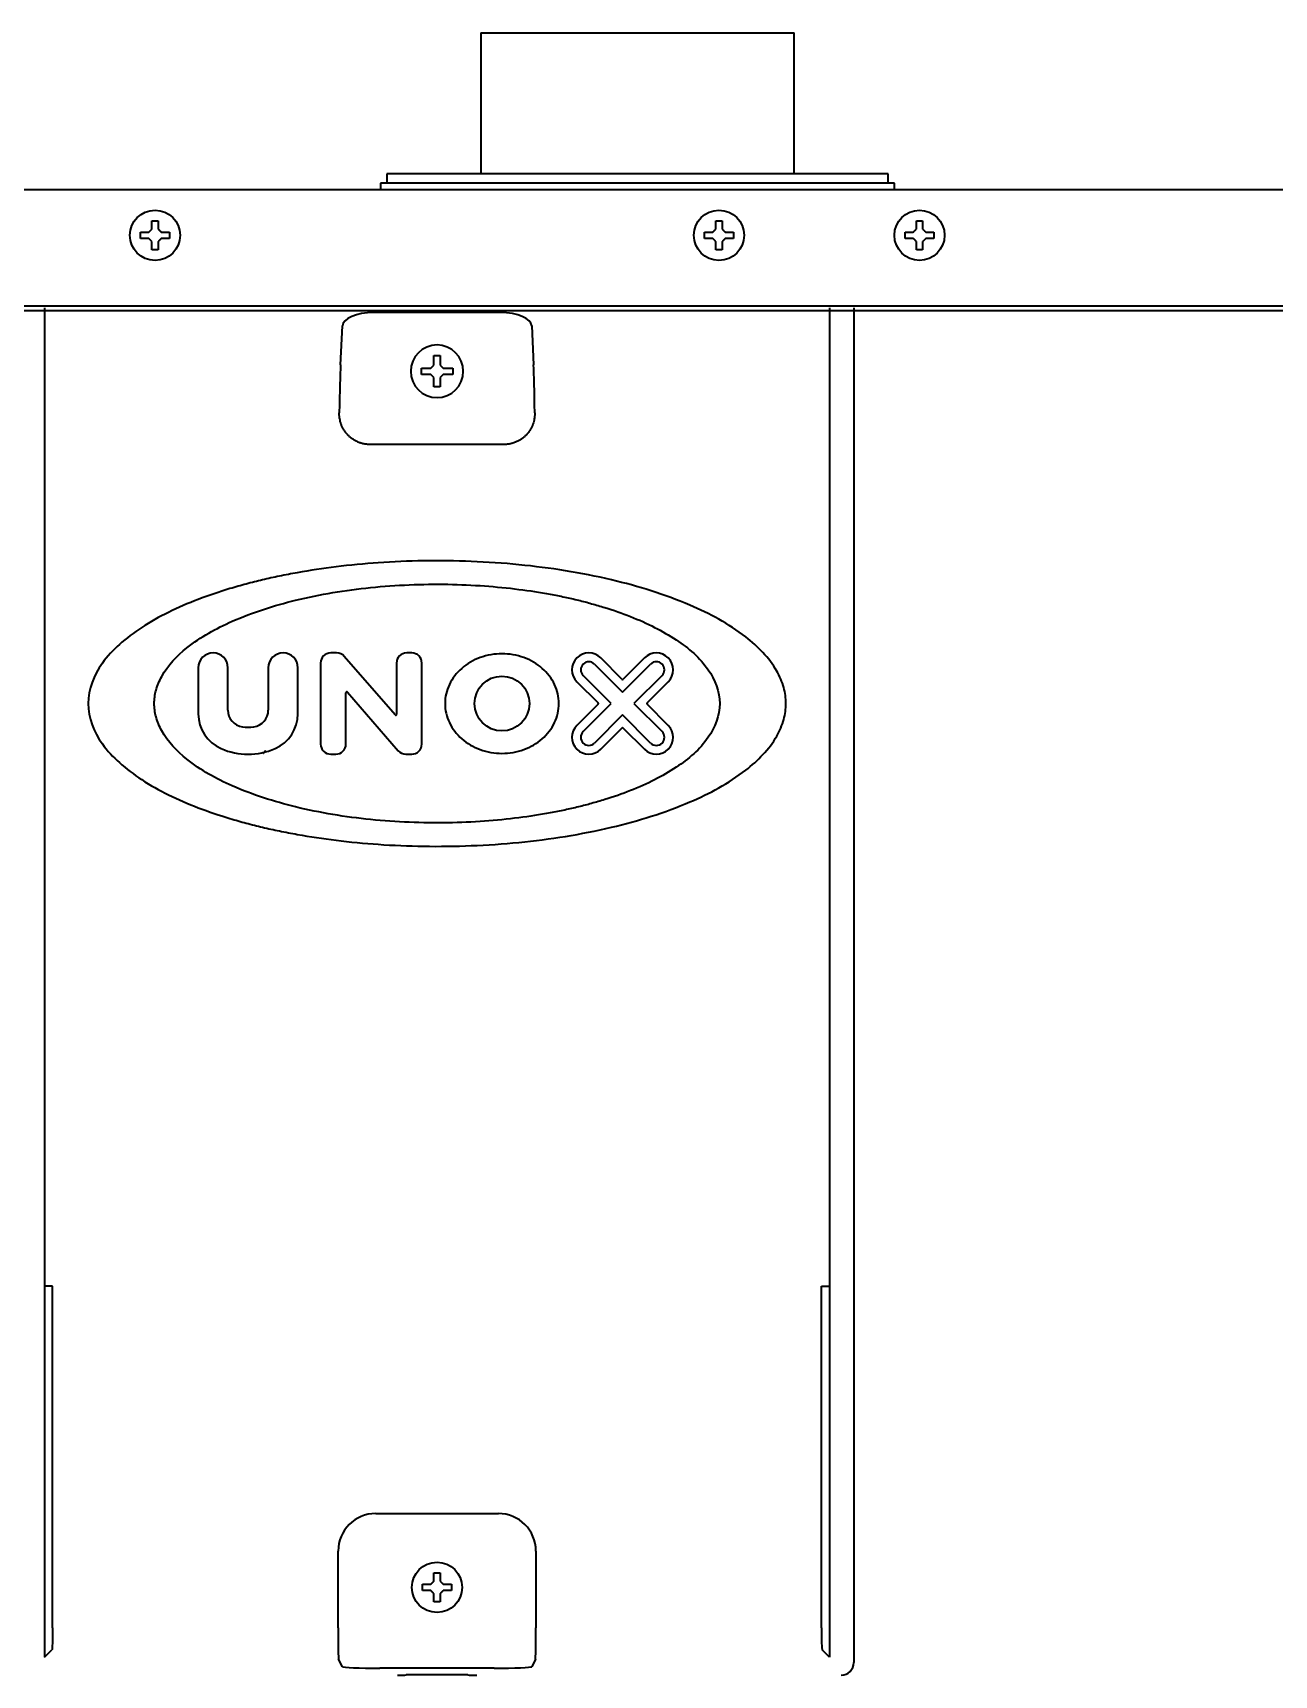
# Model space of a CAD drawing. Extents: x 6327 to 10269, y -393 to 3371.
# Drawn here: x 6648.1 to 6846.2, y 2018.5 to 2280.5 of the extents above; entities that cross this region are included whole.
import ezdxf

# ---------------------------------------------------------------- set-up
doc = ezdxf.new("R2010")
doc.units = 0
doc.header["$LTSCALE"] = 5
doc.layers.add('1', color=7, linetype='CONTINUOUS', true_color=0xffffff)

msp = doc.modelspace()

# ---------------------------------------------------------------- linework, layer by layer
at = {"layer": '1', "color": 7, "linetype": 'Continuous', "lineweight": 35}
for p, q in [((6719.57, 2280.53), (6769.57, 2280.53)), ((6719.57, 2280.53), (6719.57, 2258.02)), ((6769.57, 2258.02), (6769.57, 2280.53)), ((6785.57, 2256.53), (6703.57, 2256.53)), ((6703.57, 2256.53), (6703.57, 2255.53)), ((6784.57, 2258.03), (6704.57, 2258.03)), ((6704.57, 2258.03), (6704.57, 2256.53)), ((6784.57, 2256.53), (6784.57, 2258.03)), ((6785.57, 2255.53), (6785.57, 2256.53)), ((6339.34, 2255.53), (7085.8, 2255.53)), ((6665.27, 2248.23), (6665.27, 2248.73)), ((6665.27, 2247.73), (6665.27, 2248.23)), ((6669.87, 2248.73), (6669.87, 2248.23)), ((6669.87, 2248.23), (6669.87, 2247.73)), ((6755.27, 2248.23), (6755.27, 2248.73)), ((6755.27, 2247.73), (6755.27, 2248.23)), ((6759.87, 2248.73), (6759.87, 2248.23)), ((6759.87, 2248.23), (6759.87, 2247.73)), ((6787.27, 2248.23), (6787.27, 2248.73)), ((6787.27, 2247.73), (6787.27, 2248.23)), ((6791.87, 2248.73), (6791.87, 2248.23)), ((6791.87, 2248.23), (6791.87, 2247.73)), ((6367.95, 2236.97), (7057.19, 2236.97)), ((7057.19, 2236.19), (6367.95, 2236.19)), ((6649.92, 2236.64), (6649.92, 2080.59)), ((6722.68, 2235.91), (6702.47, 2235.91)), ((6775.23, 2236.64), (6775.23, 2080.59)), ((6779.07, 2236.64), (6779.07, 2020.52)), ((6697.17, 2227.57), (6697.47, 2233.77)), ((6727.68, 2233.77), (6727.97, 2227.57)), ((6710.07, 2227.03), (6711.57, 2227.03)), ((6710.07, 2226.53), (6710.07, 2227.03)), ((6711.57, 2227.03), (6712.07, 2227.53)), ((6712.07, 2227.53), (6712.07, 2229.03)), ((6712.07, 2229.03), (6713.07, 2229.03)), ((6713.07, 2229.03), (6713.07, 2227.53)), ((6713.07, 2227.53), (6713.57, 2227.03)), ((6713.57, 2227.03), (6715.07, 2227.03)), ((6715.07, 2227.03), (6715.07, 2226.53)), ((6710.07, 2226.03), (6710.07, 2226.53)), ((6711.57, 2226.03), (6710.07, 2226.03)), ((6712.07, 2225.53), (6711.57, 2226.03)), ((6712.07, 2224.03), (6712.07, 2225.53)), ((6713.57, 2226.03), (6713.07, 2225.53)), ((6713.07, 2225.53), (6713.07, 2224.03)), ((6715.07, 2226.03), (6713.57, 2226.03)), ((6715.07, 2226.53), (6715.07, 2226.03)), ((6713.07, 2224.03), (6712.07, 2224.03)), ((6723.25, 2214.85), (6701.9, 2214.85)), ((6694, 2179.99), (6694, 2167.07)), ((6696.55, 2181.6), (6695.61, 2181.6)), ((6705.88, 2171.72), (6697.77, 2181.05)), ((6706.11, 2179.99), (6706.11, 2171.81)), ((6708.53, 2181.6), (6707.73, 2181.6)), ((6710.15, 2167.07), (6710.15, 2179.99)), ((6742.09, 2177.43), (6738.7, 2180.81)), ((6745.66, 2180.81), (6742.28, 2177.43)), ((6674.48, 2179.25), (6674.48, 2171.9)), ((6679.19, 2172.49), (6679.19, 2179.25)), ((6685.65, 2179.25), (6685.65, 2172.49)), ((6690.36, 2171.9), (6690.36, 2179.25)), ((6740.37, 2173.53), (6735.89, 2178)), ((6737.71, 2179.82), (6742.18, 2175.34)), ((6742.18, 2175.34), (6746.66, 2179.82)), ((6748.48, 2178), (6744, 2173.53)), ((6698.04, 2167.07), (6698.04, 2175.25)), ((6698.27, 2175.34), (6706.38, 2166.01)), ((6734.9, 2177.01), (6738.28, 2173.62)), ((6746.09, 2173.62), (6749.47, 2177.01)), ((6738.28, 2173.43), (6734.9, 2170.05)), ((6735.89, 2169.05), (6740.37, 2173.53)), ((6744, 2173.53), (6748.48, 2169.05)), ((6749.47, 2170.05), (6746.09, 2173.43)), ((6742.18, 2171.71), (6737.71, 2167.23)), ((6738.7, 2166.24), (6742.09, 2169.62)), ((6746.66, 2167.23), (6742.18, 2171.71)), ((6742.28, 2169.62), (6745.66, 2166.24)), ((6695.61, 2165.45), (6696.42, 2165.45)), ((6707.6, 2165.45), (6708.53, 2165.45)), ((6649.92, 2080.59), (6649.92, 2021.37)), ((6651.23, 2080.59), (6649.92, 2080.59)), ((6651.23, 2026.07), (6651.23, 2080.59)), ((6773.91, 2026.07), (6773.91, 2080.59)), ((6773.91, 2080.59), (6775.23, 2080.59)), ((6775.23, 2080.59), (6775.23, 2021.37)), ((6702.79, 2044.31), (6722.36, 2044.31)), ((6696.79, 2026.07), (6696.79, 2038.31)), ((6728.36, 2038.31), (6728.36, 2026.07)), ((6710.27, 2032.53), (6710.27, 2033.03)), ((6710.27, 2032.03), (6710.27, 2032.53)), ((6714.87, 2033.03), (6714.87, 2032.53)), ((6714.87, 2032.53), (6714.87, 2032.03)), ((6649.92, 2021.37), (6651.11, 2022.57)), ((6697.47, 2019.87), (6696.87, 2021.07)), ((6728.27, 2021.07), (6727.68, 2019.87)), ((6775.23, 2021.37), (6774.03, 2022.57)), ((6721.68, 2019.63), (6703.47, 2019.63)), ((6716.07, 2018.6), (6709.07, 2018.6))]:
    msp.add_line(p, q, dxfattribs=at)
for centre, radius in [((6667.57, 2248.23), 4), ((6757.57, 2248.23), 4), ((6789.57, 2248.23), 4), ((6722.94, 2173.53), 4.37), ((6712.57, 2032.53), 4)]:
    msp.add_circle(centre, radius, dxfattribs=at)
for centre, radius, start, end in [((6712.57, 2226.53), 4.2, 0, 180), ((6712.57, 2226.53), 4.2, 180, 0), ((6676.84, 2179.25), 2.36, 0, 180), ((6688.01, 2179.25), 2.36, 0, 180), ((6695.61, 2179.99), 1.62, 90, 180), ((6696.55, 2179.99), 1.62, 41, 90), ((6707.73, 2179.99), 1.62, 90, 180), ((6708.53, 2179.99), 1.62, 0, 90), ((6736.8, 2178.91), 2.69, 45, 225), ((6736.8, 2178.91), 1.29, 45, 225), ((6747.57, 2178.91), 2.69, 315, 135), ((6747.57, 2178.91), 1.29, 315, 135), ((6742.18, 2177.52), 0.135, 225, 315), ((6698.17, 2175.25), 0.135, 41, 180), ((6681.88, 2172.49), 2.69, 180, 262.3377), ((6682.96, 2172.49), 2.69, 277.6623, 0), ((6738.19, 2173.53), 0.135, 315, 45), ((6746.18, 2173.53), 0.135, 135, 225), ((6680.54, 2171.9), 6.06, 180, 246.4218), ((6682.42, 2176.49), 6.73, 262.3377, 277.6623), ((6684.31, 2171.9), 6.06, 293.5782, 0), ((6705.98, 2171.81), 0.135, 221, 0), ((6736.8, 2168.14), 2.69, 135, 315), ((6742.18, 2169.53), 0.135, 45, 135), ((6747.57, 2168.14), 2.69, 225, 45), ((6695.61, 2167.07), 1.62, 180, 270), ((6696.42, 2167.07), 1.62, 270, 0), ((6708.53, 2167.07), 1.62, 270, 0), ((6736.8, 2168.14), 1.29, 135, 315), ((6747.57, 2168.14), 1.29, 225, 45), ((6682.42, 2176.22), 10.77, 246.4218, 293.5782), ((6707.6, 2167.07), 1.62, 221, 270)]:
    msp.add_arc(centre, radius, start, end, dxfattribs=at)
for centre, major_axis, ratio, start_param, end_param in [((6702.47, 2233.73), (5, 0), 0.436764, 1.570796, 3.124139), ((6722.68, 2233.73), (-5, 0), 0.436764, 3.159046, 4.712389), ((6697.35, 2200.32), (0, 29), 0.017455, 0.349066, 0.828488), ((6727.8, 2200.32), (0, 29), 0.017455, -0.828488, -0.349066), ((6702.79, 2038.31), (-4.24, 4.24), 0.999594, -0.785246, 0.785246), ((6722.36, 2038.31), (4.24, 4.24), 0.999594, 5.497939, 7.068431), ((6696.87, 2026.07), (0, 5), 0.017455, 1.570796, 3.106686), ((6728.27, 2026.07), (0, 5), 0.017455, 3.176499, 4.712389), ((6774.04, 2026.07), (0, 3.5), 0.034921, 1.570796, 3.106686), ((6777.07, 2020.53), (-1.42, 1.42), 0.998783, 2.356803, 3.926382), ((6703.47, 2019.88), (-6, 0), 0.040741, 0.017453, 1.570796), ((6706.24, 2018.58), (1.5, 0), 0.034921, 4.712389, 5.943348), ((6709.07, 2018.54), (1.5, 0), 0.034921, 1.570796, 2.801756), ((6716.07, 2018.54), (-1.5, 0), 0.034921, 3.48143, 4.712389), ((6718.9, 2018.58), (-1.5, 0), 0.034921, 0.339837, 1.570796), ((6721.68, 2019.88), (6, 0), 0.040741, 4.712389, 6.265732)]:
    msp.add_ellipse(centre, major_axis=major_axis, ratio=ratio, start_param=start_param, end_param=end_param, dxfattribs=at)
at = {"layer": '1', "color": 7, "linetype": 'Continuous', "lineweight": 35, "extrusion": (0, 0, -1)}
msp.add_ellipse((6651.11, 2026.07), major_axis=(0, 3.5), ratio=0.034921, start_param=1.570796, end_param=3.106686, dxfattribs=at)
at = {"layer": '1', "color": 7, "linetype": 'Continuous', "lineweight": 35}
for points, knots in [([(6665.27, 2248.73), (6665.48, 2248.73), (6665.69, 2248.73), (6666.01, 2248.73), (6666.12, 2248.73), (6666.34, 2248.73), (6666.46, 2248.73), (6666.57, 2248.73)], [0, 0, 0, 0, 0.5, 0.5, 0.75, 0.75, 1, 1, 1, 1]), ([(6668.07, 2250.53), (6668.07, 2250.32), (6668.07, 2250.11), (6668.07, 2249.79), (6668.07, 2249.68), (6668.07, 2249.45), (6668.07, 2249.34), (6668.07, 2249.23)], [0, 0, 0, 0, 0.5, 0.5, 0.75, 0.75, 1, 1, 1, 1]), ([(6755.27, 2248.73), (6755.48, 2248.73), (6755.69, 2248.73), (6756.01, 2248.73), (6756.12, 2248.73), (6756.34, 2248.73), (6756.46, 2248.73), (6756.57, 2248.73)], [0, 0, 0, 0, 0.5, 0.5, 0.75, 0.75, 1, 1, 1, 1]), ([(6758.07, 2250.53), (6758.07, 2250.32), (6758.07, 2250.11), (6758.07, 2249.79), (6758.07, 2249.68), (6758.07, 2249.45), (6758.07, 2249.34), (6758.07, 2249.23)], [0, 0, 0, 0, 0.5, 0.5, 0.75, 0.75, 1, 1, 1, 1]), ([(6787.27, 2248.73), (6787.48, 2248.73), (6787.69, 2248.73), (6788.01, 2248.73), (6788.12, 2248.73), (6788.34, 2248.73), (6788.46, 2248.73), (6788.57, 2248.73)], [0, 0, 0, 0, 0.5, 0.5, 0.75, 0.75, 1, 1, 1, 1]), ([(6790.07, 2250.53), (6790.07, 2250.32), (6790.07, 2250.11), (6790.07, 2249.79), (6790.07, 2249.68), (6790.07, 2249.45), (6790.07, 2249.34), (6790.07, 2249.23)], [0, 0, 0, 0, 0.5, 0.5, 0.75, 0.75, 1, 1, 1, 1]), ([(6667.07, 2245.93), (6667.07, 2246.13), (6667.07, 2246.34), (6667.07, 2246.66), (6667.07, 2246.77), (6667.07, 2247), (6667.07, 2247.11), (6667.07, 2247.23)], [0, 0, 0, 0, 0.5, 0.5, 0.75, 0.75, 1, 1, 1, 1]), ([(6669.87, 2247.73), (6669.67, 2247.73), (6669.46, 2247.73), (6669.14, 2247.73), (6669.03, 2247.73), (6668.8, 2247.73), (6668.69, 2247.73), (6668.57, 2247.73)], [0, 0, 0, 0, 0.5, 0.5, 0.75, 0.75, 1, 1, 1, 1]), ([(6757.07, 2245.93), (6757.07, 2246.13), (6757.07, 2246.34), (6757.07, 2246.66), (6757.07, 2246.77), (6757.07, 2247), (6757.07, 2247.11), (6757.07, 2247.23)], [0, 0, 0, 0, 0.5, 0.5, 0.75, 0.75, 1, 1, 1, 1]), ([(6759.87, 2247.73), (6759.67, 2247.73), (6759.46, 2247.73), (6759.14, 2247.73), (6759.03, 2247.73), (6758.8, 2247.73), (6758.69, 2247.73), (6758.57, 2247.73)], [0, 0, 0, 0, 0.5, 0.5, 0.75, 0.75, 1, 1, 1, 1]), ([(6789.07, 2245.93), (6789.07, 2246.13), (6789.07, 2246.34), (6789.07, 2246.66), (6789.07, 2246.77), (6789.07, 2247), (6789.07, 2247.11), (6789.07, 2247.23)], [0, 0, 0, 0, 0.5, 0.5, 0.75, 0.75, 1, 1, 1, 1]), ([(6791.87, 2247.73), (6791.67, 2247.73), (6791.46, 2247.73), (6791.14, 2247.73), (6791.03, 2247.73), (6790.8, 2247.73), (6790.69, 2247.73), (6790.57, 2247.73)], [0, 0, 0, 0, 0.5, 0.5, 0.75, 0.75, 1, 1, 1, 1]), ([(6701.9, 2214.85), (6701.85, 2214.85), (6701.8, 2214.85), (6701.7, 2214.85), (6701.56, 2214.86), (6701.41, 2214.87), (6701.13, 2214.91), (6700.94, 2214.94), (6700.66, 2215.01), (6700.57, 2215.03), (6700.43, 2215.07), (6700.39, 2215.09), (6700.3, 2215.12), (6700.25, 2215.13), (6700.03, 2215.21), (6699.86, 2215.29), (6699.53, 2215.45), (6699.37, 2215.54), (6699.18, 2215.67), (6699.14, 2215.69), (6699.07, 2215.75), (6698.96, 2215.82), (6698.85, 2215.9), (6698.65, 2216.07), (6698.52, 2216.19), (6698.29, 2216.43), (6698.17, 2216.55), (6698.04, 2216.71), (6698.02, 2216.75), (6697.97, 2216.81), (6697.94, 2216.85), (6697.87, 2216.94), (6697.83, 2217.01), (6697.7, 2217.21), (6697.62, 2217.35), (6697.47, 2217.62), (6697.41, 2217.76), (6697.32, 2217.96), (6697.3, 2218.03), (6697.26, 2218.14), (6697.25, 2218.17), (6697.22, 2218.24), (6697.21, 2218.28), (6697.16, 2218.45), (6697.12, 2218.59), (6697.06, 2218.86), (6697.04, 2219), (6696.98, 2219.4), (6696.97, 2219.66), (6696.97, 2219.93)], [0, 0, 0, 0, 0.015625, 0.015625, 0.03125, 0.0625, 0.0625, 0.125, 0.125, 0.15625, 0.15625, 0.171875, 0.171875, 0.1875, 0.1875, 0.25, 0.25, 0.3125, 0.3125, 0.328125, 0.328125, 0.34375, 0.375, 0.375, 0.4375, 0.4375, 0.5, 0.5, 0.515625, 0.515625, 0.53125, 0.53125, 0.5625, 0.5625, 0.625, 0.625, 0.6875, 0.6875, 0.71875, 0.71875, 0.734375, 0.734375, 0.75, 0.75, 0.8125, 0.8125, 0.875, 0.875, 1, 1, 1, 1]), ([(6728.17, 2219.93), (6728.17, 2219.86), (6728.17, 2219.79), (6728.17, 2219.66), (6728.17, 2219.6), (6728.16, 2219.4), (6728.14, 2219.26), (6728.11, 2219), (6728.08, 2218.86), (6728.02, 2218.59), (6727.99, 2218.45), (6727.92, 2218.24), (6727.9, 2218.17), (6727.86, 2218.07), (6727.85, 2218.04), (6727.82, 2217.97), (6727.81, 2217.93), (6727.74, 2217.76), (6727.67, 2217.62), (6727.53, 2217.35), (6727.45, 2217.21), (6727.28, 2216.95), (6727.18, 2216.81), (6727.05, 2216.65), (6727.03, 2216.62), (6726.97, 2216.56), (6726.94, 2216.52), (6726.86, 2216.43), (6726.8, 2216.37), (6726.62, 2216.19), (6726.49, 2216.07), (6726.22, 2215.85), (6726.08, 2215.74), (6725.91, 2215.63), (6725.89, 2215.62), (6725.85, 2215.6), (6725.83, 2215.58), (6725.77, 2215.55), (6725.65, 2215.48), (6725.53, 2215.41), (6725.29, 2215.29), (6725.12, 2215.22), (6724.77, 2215.09), (6724.58, 2215.03), (6724.35, 2214.98), (6724.3, 2214.96), (6724.21, 2214.95), (6724.07, 2214.92), (6723.92, 2214.9), (6723.64, 2214.86), (6723.44, 2214.85), (6723.25, 2214.85)], [0, 0, 0, 0, 0.03125, 0.03125, 0.0625, 0.0625, 0.125, 0.125, 0.1875, 0.1875, 0.25, 0.25, 0.28125, 0.28125, 0.296875, 0.296875, 0.3125, 0.3125, 0.375, 0.375, 0.4375, 0.4375, 0.5, 0.5, 0.515625, 0.515625, 0.53125, 0.53125, 0.5625, 0.5625, 0.625, 0.625, 0.6875, 0.6875, 0.695313, 0.695313, 0.703125, 0.703125, 0.71875, 0.75, 0.75, 0.8125, 0.8125, 0.875, 0.875, 0.890625, 0.890625, 0.90625, 0.9375, 0.9375, 1, 1, 1, 1]), ([(6768.26, 2173.53), (6768.26, 2174.38), (6768, 2176.2), (6766.28, 2180.16), (6761.29, 2185.11), (6752.17, 2189.94), (6739.89, 2193.72), (6725.59, 2195.97), (6713.09, 2196.47), (6703.35, 2196.06), (6696.62, 2195.41), (6691.37, 2194.62), (6687.47, 2193.87), (6684.75, 2193.27), (6682.12, 2192.61), (6678.68, 2191.64), (6674.5, 2190.23), (6669.77, 2188.19), (6665.51, 2185.83), (6661.91, 2183.14), (6658.38, 2179.43), (6656.89, 2175.81), (6656.89, 2173.53)], [0, 0, 0, 0, 0.019941, 0.042354, 0.099604, 0.179479, 0.281703, 0.398223, 0.516716, 0.573001, 0.625808, 0.674436, 0.697057, 0.718516, 0.739445, 0.760411, 0.802011, 0.842362, 0.880468, 0.915456, 0.946829, 1, 1, 1, 1]), ([(6667.45, 2173.53), (6667.45, 2174.24), (6667.66, 2175.76), (6669.05, 2179.05), (6673.07, 2183.19), (6680.47, 2187.24), (6690.43, 2190.4), (6702.02, 2192.28), (6712.15, 2192.7), (6720.05, 2192.35), (6725.5, 2191.81), (6729.76, 2191.16), (6732.92, 2190.53), (6735.12, 2190.03), (6737.25, 2189.47), (6740.04, 2188.66), (6743.43, 2187.48), (6747.27, 2185.78), (6751.65, 2183.25), (6756.01, 2179.63), (6757.7, 2175.42), (6757.7, 2173.53)], [0, 0, 0, 0, 0.020426, 0.043294, 0.101168, 0.181166, 0.283064, 0.398962, 0.516733, 0.572675, 0.625172, 0.673535, 0.696042, 0.717401, 0.73824, 0.759127, 0.800607, 0.840911, 0.879072, 0.945685, 1, 1, 1, 1]), ([(6732.02, 2173.53), (6732.02, 2174.57), (6731.52, 2176.71), (6729.46, 2179.35), (6726.45, 2181.07), (6722.94, 2181.67), (6719.43, 2181.07), (6716.41, 2179.35), (6714.35, 2176.71), (6713.85, 2174.57), (6713.85, 2173.53)], [0, 0, 0, 0, 0.117152, 0.239047, 0.367351, 0.5, 0.632649, 0.760953, 0.882848, 1, 1, 1, 1]), ([(6656.89, 2173.53), (6656.89, 2171.25), (6658.38, 2167.62), (6661.91, 2163.92), (6665.51, 2161.22), (6669.77, 2158.86), (6674.5, 2156.83), (6678.68, 2155.42), (6682.12, 2154.44), (6684.75, 2153.78), (6687.47, 2153.18), (6691.37, 2152.43), (6696.62, 2151.64), (6703.35, 2151), (6713.09, 2150.59), (6725.59, 2151.08), (6739.89, 2153.33), (6752.17, 2157.11), (6761.29, 2161.94), (6766.28, 2166.9), (6768, 2170.85), (6768.26, 2172.67), (6768.26, 2173.53)], [0, 0, 0, 0, 0.053171, 0.084544, 0.119532, 0.157638, 0.197989, 0.239589, 0.260555, 0.281484, 0.302943, 0.325564, 0.374192, 0.426999, 0.483284, 0.601777, 0.718297, 0.820521, 0.900396, 0.957646, 0.980059, 1, 1, 1, 1]), ([(6757.7, 2173.53), (6757.7, 2171.63), (6756.01, 2167.42), (6751.65, 2163.8), (6747.27, 2161.27), (6743.43, 2159.57), (6740.04, 2158.39), (6737.25, 2157.58), (6735.12, 2157.03), (6732.92, 2156.52), (6729.76, 2155.9), (6725.5, 2155.24), (6720.05, 2154.7), (6712.15, 2154.36), (6702.02, 2154.77), (6690.43, 2156.65), (6680.47, 2159.81), (6673.07, 2163.86), (6669.05, 2168.01), (6667.66, 2171.3), (6667.45, 2172.81), (6667.45, 2173.53)], [0, 0, 0, 0, 0.054315, 0.120928, 0.159089, 0.199393, 0.240873, 0.26176, 0.282599, 0.303958, 0.326465, 0.374828, 0.427325, 0.483267, 0.601038, 0.716936, 0.818834, 0.898832, 0.956706, 0.979574, 1, 1, 1, 1]), ([(6713.85, 2173.53), (6713.85, 2172.49), (6714.35, 2170.34), (6716.41, 2167.71), (6719.43, 2165.98), (6722.94, 2165.38), (6726.45, 2165.98), (6729.46, 2167.71), (6731.52, 2170.34), (6732.02, 2172.49), (6732.02, 2173.53)], [0, 0, 0, 0, 0.117152, 0.239047, 0.367351, 0.5, 0.632649, 0.760953, 0.882848, 1, 1, 1, 1]), ([(6684.89, 2165.6), (6684.9, 2165.6), (6684.9, 2165.61), (6684.91, 2165.63), (6684.93, 2165.64), (6684.94, 2165.66), (6684.95, 2165.68), (6684.96, 2165.69), (6684.98, 2165.71), (6684.99, 2165.73), (6685.01, 2165.75), (6685.02, 2165.77), (6685.04, 2165.79), (6685.05, 2165.8), (6685.07, 2165.82), (6685.08, 2165.85), (6685.1, 2165.87), (6685.12, 2165.89), (6685.13, 2165.91), (6685.15, 2165.93), (6685.17, 2165.96), (6685.19, 2165.98), (6685.2, 2166), (6685.21, 2166.01), (6685.21, 2166.01)], [0, 0, 0, 0, 0.039034, 0.0789, 0.119602, 0.161139, 0.203514, 0.246728, 0.290781, 0.335676, 0.381414, 0.427994, 0.475419, 0.52369, 0.572806, 0.622769, 0.67358, 0.72524, 0.777749, 0.831107, 0.885317, 0.940377, 0.99629, 1, 1, 1, 1]), ([(6713.07, 2034.83), (6713.07, 2034.62), (6713.07, 2034.41), (6713.07, 2034.09), (6713.07, 2033.98), (6713.07, 2033.75), (6713.07, 2033.64), (6713.07, 2033.53)], [0, 0, 0, 0, 0.5, 0.5, 0.75, 0.75, 1, 1, 1, 1]), ([(6710.27, 2033.03), (6710.48, 2033.03), (6710.69, 2033.03), (6711.01, 2033.03), (6711.12, 2033.03), (6711.34, 2033.03), (6711.46, 2033.03), (6711.57, 2033.03)], [0, 0, 0, 0, 0.5, 0.5, 0.75, 0.75, 1, 1, 1, 1]), ([(6712.07, 2030.23), (6712.07, 2030.43), (6712.07, 2030.64), (6712.07, 2030.96), (6712.07, 2031.07), (6712.07, 2031.3), (6712.07, 2031.41), (6712.07, 2031.53)], [0, 0, 0, 0, 0.5, 0.5, 0.75, 0.75, 1, 1, 1, 1]), ([(6714.87, 2032.03), (6714.67, 2032.03), (6714.46, 2032.03), (6714.14, 2032.03), (6714.03, 2032.03), (6713.8, 2032.03), (6713.69, 2032.03), (6713.57, 2032.03)], [0, 0, 0, 0, 0.5, 0.5, 0.75, 0.75, 1, 1, 1, 1])]:
    msp.add_open_spline(points, degree=3, knots=knots, dxfattribs=at)
for points in [[(6666.57, 2248.73), (6666.6, 2248.75), (6666.64, 2248.8), (6666.72, 2248.87), (6666.79, 2248.94), (6666.86, 2249.01), (6666.93, 2249.08), (6667, 2249.15), (6667.05, 2249.2), (6667.07, 2249.23)], [(6667.07, 2249.23), (6667.07, 2249.28), (6667.07, 2249.39), (6667.07, 2249.55), (6667.07, 2249.71), (6667.07, 2249.86), (6667.07, 2250.02), (6667.07, 2250.17), (6667.07, 2250.34), (6667.07, 2250.46), (6667.07, 2250.53)], [(6667.07, 2250.53), (6667.24, 2250.53), (6667.57, 2250.53), (6667.91, 2250.53), (6668.07, 2250.53)], [(6668.07, 2249.23), (6668.1, 2249.2), (6668.15, 2249.15), (6668.22, 2249.08), (6668.3, 2249), (6668.37, 2248.93), (6668.43, 2248.86), (6668.5, 2248.8), (6668.55, 2248.75), (6668.57, 2248.73)], [(6668.57, 2248.73), (6668.63, 2248.73), (6668.74, 2248.73), (6668.9, 2248.73), (6669.06, 2248.73), (6669.21, 2248.73), (6669.36, 2248.73), (6669.52, 2248.73), (6669.69, 2248.73), (6669.81, 2248.73), (6669.87, 2248.73)], [(6756.57, 2248.73), (6756.6, 2248.75), (6756.64, 2248.8), (6756.72, 2248.87), (6756.79, 2248.94), (6756.86, 2249.01), (6756.93, 2249.08), (6757, 2249.15), (6757.05, 2249.2), (6757.07, 2249.23)], [(6757.07, 2249.23), (6757.07, 2249.28), (6757.07, 2249.39), (6757.07, 2249.55), (6757.07, 2249.71), (6757.07, 2249.86), (6757.07, 2250.02), (6757.07, 2250.17), (6757.07, 2250.34), (6757.07, 2250.46), (6757.07, 2250.53)], [(6757.07, 2250.53), (6757.24, 2250.53), (6757.57, 2250.53), (6757.91, 2250.53), (6758.07, 2250.53)], [(6758.07, 2249.23), (6758.1, 2249.2), (6758.15, 2249.15), (6758.22, 2249.08), (6758.3, 2249), (6758.37, 2248.93), (6758.43, 2248.86), (6758.5, 2248.8), (6758.55, 2248.75), (6758.57, 2248.73)], [(6758.57, 2248.73), (6758.63, 2248.73), (6758.74, 2248.73), (6758.9, 2248.73), (6759.06, 2248.73), (6759.21, 2248.73), (6759.36, 2248.73), (6759.52, 2248.73), (6759.69, 2248.73), (6759.81, 2248.73), (6759.87, 2248.73)], [(6788.57, 2248.73), (6788.6, 2248.75), (6788.64, 2248.8), (6788.72, 2248.87), (6788.79, 2248.94), (6788.86, 2249.01), (6788.93, 2249.08), (6789, 2249.15), (6789.05, 2249.2), (6789.07, 2249.23)], [(6789.07, 2249.23), (6789.07, 2249.28), (6789.07, 2249.39), (6789.07, 2249.55), (6789.07, 2249.71), (6789.07, 2249.86), (6789.07, 2250.02), (6789.07, 2250.17), (6789.07, 2250.34), (6789.07, 2250.46), (6789.07, 2250.53)], [(6789.07, 2250.53), (6789.24, 2250.53), (6789.57, 2250.53), (6789.91, 2250.53), (6790.07, 2250.53)], [(6790.07, 2249.23), (6790.1, 2249.2), (6790.15, 2249.15), (6790.22, 2249.08), (6790.3, 2249), (6790.37, 2248.93), (6790.43, 2248.86), (6790.5, 2248.8), (6790.55, 2248.75), (6790.57, 2248.73)], [(6790.57, 2248.73), (6790.63, 2248.73), (6790.74, 2248.73), (6790.9, 2248.73), (6791.06, 2248.73), (6791.21, 2248.73), (6791.36, 2248.73), (6791.52, 2248.73), (6791.69, 2248.73), (6791.81, 2248.73), (6791.87, 2248.73)], [(6666.57, 2247.73), (6666.52, 2247.73), (6666.41, 2247.73), (6666.25, 2247.73), (6666.09, 2247.73), (6665.93, 2247.73), (6665.78, 2247.73), (6665.63, 2247.73), (6665.46, 2247.73), (6665.34, 2247.73), (6665.27, 2247.73)], [(6667.07, 2247.23), (6667.05, 2247.25), (6667, 2247.3), (6666.92, 2247.38), (6666.85, 2247.45), (6666.78, 2247.52), (6666.71, 2247.59), (6666.64, 2247.66), (6666.6, 2247.7), (6666.57, 2247.73)], [(6668.07, 2245.93), (6667.91, 2245.93), (6667.57, 2245.93), (6667.24, 2245.93), (6667.07, 2245.93)], [(6668.57, 2247.73), (6668.55, 2247.7), (6668.5, 2247.65), (6668.43, 2247.58), (6668.36, 2247.51), (6668.29, 2247.44), (6668.22, 2247.37), (6668.14, 2247.3), (6668.1, 2247.25), (6668.07, 2247.23)], [(6668.07, 2247.23), (6668.07, 2247.17), (6668.07, 2247.06), (6668.07, 2246.9), (6668.07, 2246.74), (6668.07, 2246.59), (6668.07, 2246.44), (6668.07, 2246.28), (6668.07, 2246.11), (6668.07, 2245.99), (6668.07, 2245.93)], [(6756.57, 2247.73), (6756.52, 2247.73), (6756.41, 2247.73), (6756.25, 2247.73), (6756.09, 2247.73), (6755.93, 2247.73), (6755.78, 2247.73), (6755.63, 2247.73), (6755.46, 2247.73), (6755.34, 2247.73), (6755.27, 2247.73)], [(6757.07, 2247.23), (6757.05, 2247.25), (6757, 2247.3), (6756.92, 2247.38), (6756.85, 2247.45), (6756.78, 2247.52), (6756.71, 2247.59), (6756.64, 2247.66), (6756.6, 2247.7), (6756.57, 2247.73)], [(6758.07, 2245.93), (6757.91, 2245.93), (6757.57, 2245.93), (6757.24, 2245.93), (6757.07, 2245.93)], [(6758.57, 2247.73), (6758.55, 2247.7), (6758.5, 2247.65), (6758.43, 2247.58), (6758.36, 2247.51), (6758.29, 2247.44), (6758.22, 2247.37), (6758.14, 2247.3), (6758.1, 2247.25), (6758.07, 2247.23)], [(6758.07, 2247.23), (6758.07, 2247.17), (6758.07, 2247.06), (6758.07, 2246.9), (6758.07, 2246.74), (6758.07, 2246.59), (6758.07, 2246.44), (6758.07, 2246.28), (6758.07, 2246.11), (6758.07, 2245.99), (6758.07, 2245.93)], [(6788.57, 2247.73), (6788.52, 2247.73), (6788.41, 2247.73), (6788.25, 2247.73), (6788.09, 2247.73), (6787.93, 2247.73), (6787.78, 2247.73), (6787.63, 2247.73), (6787.46, 2247.73), (6787.34, 2247.73), (6787.27, 2247.73)], [(6789.07, 2247.23), (6789.05, 2247.25), (6789, 2247.3), (6788.92, 2247.38), (6788.85, 2247.45), (6788.78, 2247.52), (6788.71, 2247.59), (6788.64, 2247.66), (6788.6, 2247.7), (6788.57, 2247.73)], [(6790.07, 2245.93), (6789.91, 2245.93), (6789.57, 2245.93), (6789.24, 2245.93), (6789.07, 2245.93)], [(6790.57, 2247.73), (6790.55, 2247.7), (6790.5, 2247.65), (6790.43, 2247.58), (6790.36, 2247.51), (6790.29, 2247.44), (6790.22, 2247.37), (6790.14, 2247.3), (6790.1, 2247.25), (6790.07, 2247.23)], [(6790.07, 2247.23), (6790.07, 2247.17), (6790.07, 2247.06), (6790.07, 2246.9), (6790.07, 2246.74), (6790.07, 2246.59), (6790.07, 2246.44), (6790.07, 2246.28), (6790.07, 2246.11), (6790.07, 2245.99), (6790.07, 2245.93)], [(6711.57, 2033.03), (6711.6, 2033.05), (6711.64, 2033.1), (6711.72, 2033.17), (6711.79, 2033.24), (6711.86, 2033.31), (6711.93, 2033.38), (6712, 2033.45), (6712.05, 2033.5), (6712.07, 2033.53)], [(6712.07, 2033.53), (6712.07, 2033.58), (6712.07, 2033.69), (6712.07, 2033.85), (6712.07, 2034.01), (6712.07, 2034.16), (6712.07, 2034.32), (6712.07, 2034.47), (6712.07, 2034.64), (6712.07, 2034.76), (6712.07, 2034.83)], [(6712.07, 2034.83), (6712.24, 2034.83), (6712.57, 2034.83), (6712.91, 2034.83), (6713.07, 2034.83)], [(6713.07, 2033.53), (6713.1, 2033.5), (6713.15, 2033.45), (6713.22, 2033.38), (6713.3, 2033.3), (6713.37, 2033.23), (6713.43, 2033.16), (6713.5, 2033.1), (6713.55, 2033.05), (6713.57, 2033.03)], [(6711.57, 2032.03), (6711.52, 2032.03), (6711.41, 2032.03), (6711.25, 2032.03), (6711.09, 2032.03), (6710.93, 2032.03), (6710.78, 2032.03), (6710.63, 2032.03), (6710.46, 2032.03), (6710.34, 2032.03), (6710.27, 2032.03)], [(6712.07, 2031.53), (6712.05, 2031.55), (6712, 2031.6), (6711.92, 2031.68), (6711.85, 2031.75), (6711.78, 2031.82), (6711.71, 2031.89), (6711.64, 2031.96), (6711.6, 2032), (6711.57, 2032.03)], [(6713.57, 2032.03), (6713.55, 2032), (6713.5, 2031.95), (6713.43, 2031.88), (6713.36, 2031.81), (6713.29, 2031.74), (6713.22, 2031.67), (6713.14, 2031.6), (6713.1, 2031.55), (6713.07, 2031.53)], [(6713.07, 2031.53), (6713.07, 2031.47), (6713.07, 2031.36), (6713.07, 2031.2), (6713.07, 2031.04), (6713.07, 2030.89), (6713.07, 2030.74), (6713.07, 2030.58), (6713.07, 2030.41), (6713.07, 2030.29), (6713.07, 2030.23)], [(6713.57, 2033.03), (6713.63, 2033.03), (6713.74, 2033.03), (6713.9, 2033.03), (6714.06, 2033.03), (6714.21, 2033.03), (6714.36, 2033.03), (6714.52, 2033.03), (6714.69, 2033.03), (6714.81, 2033.03), (6714.87, 2033.03)], [(6713.07, 2030.23), (6712.91, 2030.23), (6712.57, 2030.23), (6712.24, 2030.23), (6712.07, 2030.23)]]:
    msp.add_open_spline(points, degree=3, dxfattribs=at)

doc.saveas('drawing.dxf')
